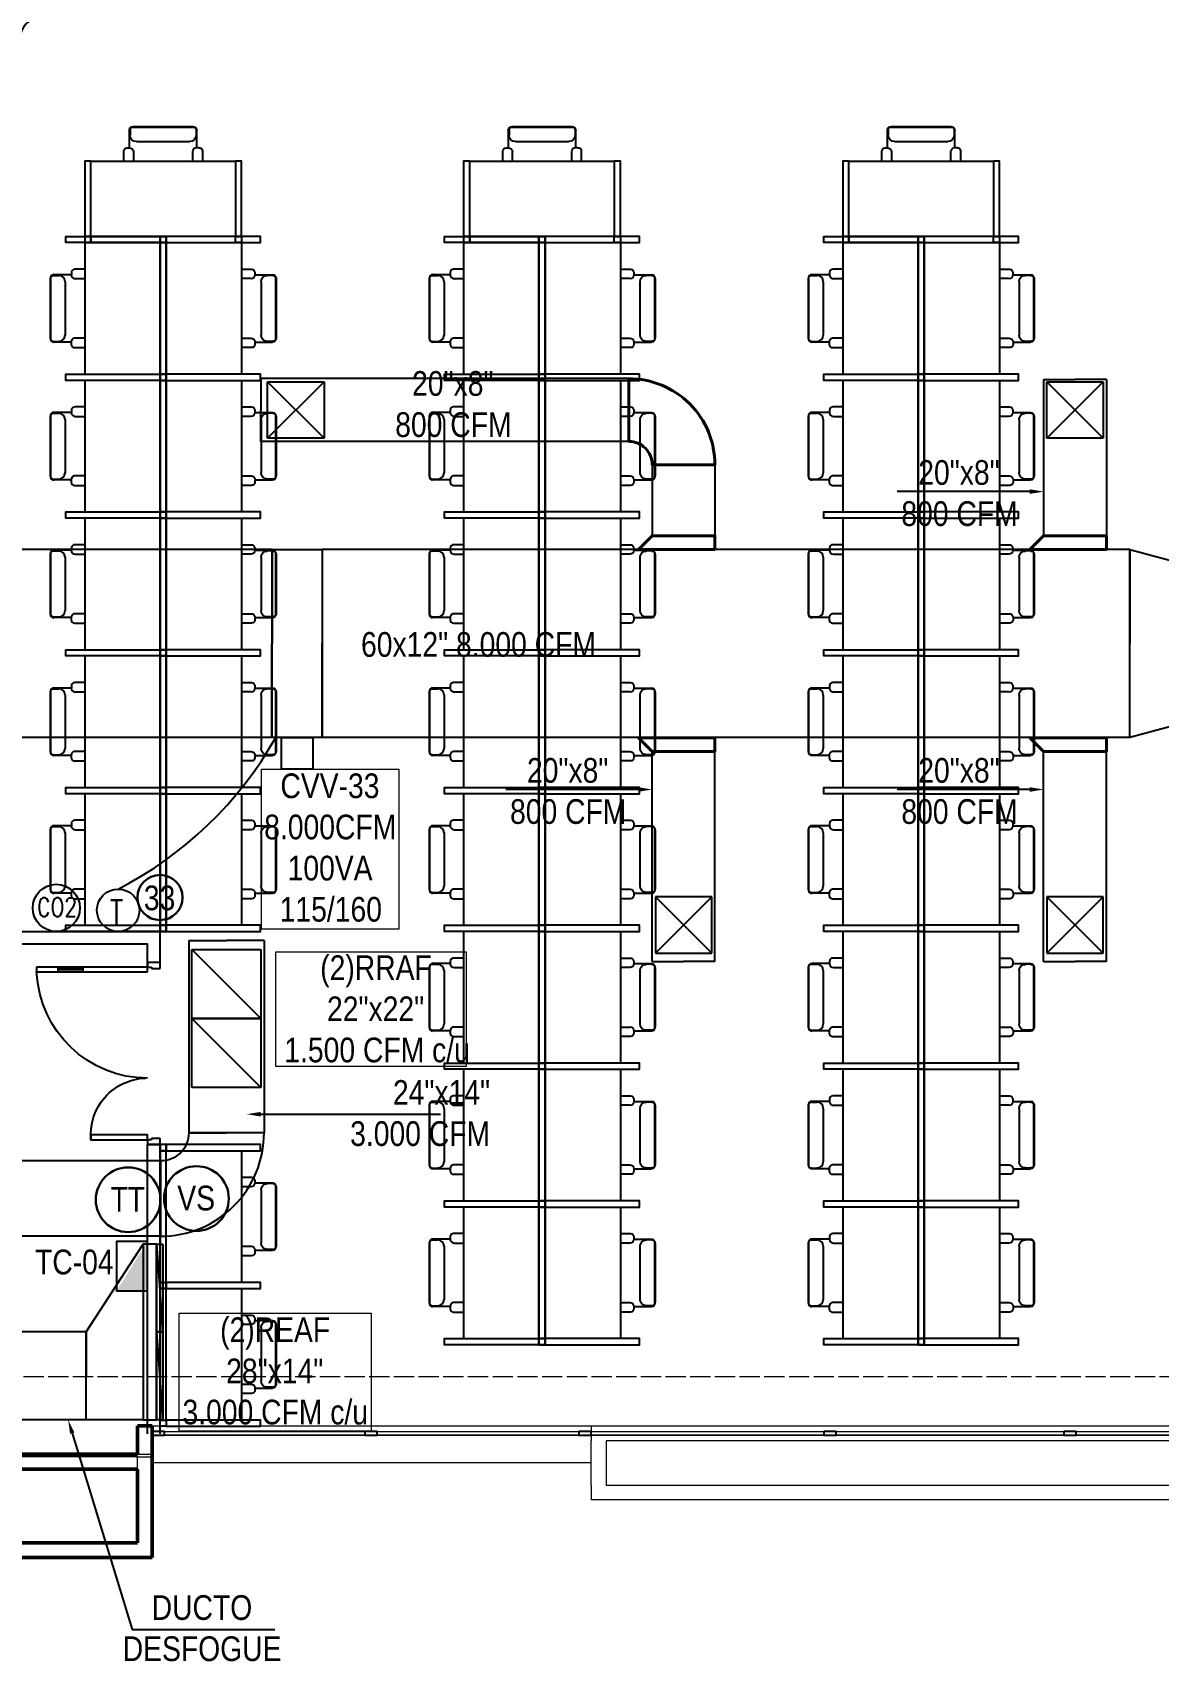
# Model space of a CAD drawing. Header units: inches. Extents: x -3 to 209, y -384 to 20.
# Drawn here: x 165.84 to 174.96, y -111.8 to -98.6 of the extents above; entities that cross this region are included whole.
import ezdxf
from ezdxf import colors
from ezdxf.entities.mleader import LeaderData, LeaderLine
from ezdxf.math import Vec2, Vec3

# ---------------------------------------------------------------- set-up
doc = ezdxf.new("R2010")
doc.units = ezdxf.units.IN
doc.header["$MEASUREMENT"] = 0
for name, pattern in [('Grid Line', [0.022225, 0.0127, -0.003175, 0.003175, -0.003175]), ('Grid Line 1_2_', [0.022225, 0.0127, -0.003175, 0.003175, -0.003175]), ('Hidden', [7.1438, 4.7625, -2.3813]), ('HIDDEN2', [0.1875, 0.125, -0.0625])]:
    doc.linetypes.add(name, pattern=pattern)
for name, color, linetype, lineweight in [('A-GLAZ-CURT', 253, 'Continuous', 9), ('A-GLAZ-CWMG', 253, 'Continuous', 9), ('BASE PLAN$0$A-ABOVE', 253, 'Continuous', 5), ('HVAC -Textos Equipos', 2, 'Continuous', 9), ('HVAC -Textos Rejillas', 2, 'Continuous', 9), ('HVAC -Textos Retorno', 2, 'Continuous', 9), ('HVAC -Textos Suministro', 7, 'Continuous', 9), ('HVAC Suministro', 5, 'Continuous', 40), ('S-GRID', 253, 'Continuous', 9), ('TUBO HVAC', 1, 'Continuous', 30)]:
    doc.layers.add(name, color=color, linetype=linetype, lineweight=lineweight)
for name, color, linetype in [('A-WALL', 253, 'Continuous'), ('BASE PLAN$0$FLOOR LAYOUT 14 Oct (x-ref)$0$20F-032408$0$XDOOR', 253, 'Continuous'), ('BASE PLAN$0$NBS-HEAVY', 253, 'Continuous'), ('BASE PLAN$0$NDS-DOORS', 253, 'Continuous'), ('BASE PLAN$0$WALL', 253, 'Continuous'), ('HVAC TEXTO CVV', 2, 'Continuous'), ('HVAC-Accesorios', 1, 'Continuous'), ('HVAC-Equipos', 3, 'Continuous'), ('HVAC-Extraccion', 114, 'Continuous'), ('HVAC-Rejillas', 2, 'HIDDEN2'), ('HVAC-Retorno', 20, 'Continuous'), ('HVAC-Suministro', 170, 'Continuous'), ('NFF-FURN', 253, 'Continuous')]:
    doc.layers.add(name, color=color, linetype=linetype)
doc.styles.add('Arial Narrow', font='ARIALN.TTF', dxfattribs={"height": 0.00295})
doc.styles.add('ROMANS', font='romans.shx', dxfattribs={"width": 0.8})
doc.styles.get("Standard").update_dxf_attribs({"font": 'arial.ttf'})

# ---------------------------------------------------------------- blocks, each defined once
blk = doc.blocks.new('ds')
at = {"linetype": 'ByBlock', "lineweight": -2}
for p, q in [((-0.0127, -0.0127), (0.0127, 0.0127)), ((-0.0127, 0.0127), (0.0127, -0.0127)), ((-0.0127, -0.0127), (-0.0127, 0.0127)), ((-0.0127, 0.0127), (0.0127, 0.0127)), ((0.0127, 0.0127), (0.0127, -0.0127)), ((0.0127, -0.0127), (-0.0127, -0.0127))]:
    blk.add_line(p, q, dxfattribs=at)
blk = doc.blocks.new('Termostato 1')
at = {"linetype": 'ByBlock', "lineweight": -2}
blk.add_circle((725.333, -473.718), 0.172, dxfattribs=at)
at = {"linetype": 'ByBlock', "lineweight": -2, "insert": (725.414, -473.651, -2.384), "char_height": 0.2, "width": 2.87595, "attachment_point": 1, "rotation": 270, "style": 'ROMANS'}
blk.add_mtext('T', dxfattribs=at)
blk = doc.blocks.new('rr')
at = {"linetype": 'ByBlock', "lineweight": -2}
for p, q in [((-0.0127, -0.0127), (0.0127, 0.0127)), ((-0.0127, -0.0127), (-0.0127, 0.0127)), ((-0.0127, 0.0127), (0.0127, 0.0127)), ((0.0127, 0.0127), (0.0127, -0.0127)), ((0.0127, -0.0127), (-0.0127, -0.0127))]:
    blk.add_line(p, q, dxfattribs=at)
blk = doc.blocks.new('CO2')
at = {"linetype": 'ByBlock', "lineweight": -2}
blk.add_circle((-74869.314, 50750.37), 0.191, dxfattribs=at)
at = {"linetype": 'ByBlock', "lineweight": -2, "insert": (-74869.469, 50750.451, -2.384), "char_height": 0.15, "width": 2.87595, "attachment_point": 1, "rotation": 0, "style": 'ROMANS'}
blk.add_mtext('CO2', dxfattribs=at)
blk = doc.blocks.new('*U69')
blk.add_lwpolyline([(-0.26, -0.0566), (-0.26, 0), (0, 0), (0.0566, -0.0566), (-0.26, -0.0566)])
blk = doc.blocks.new('BASE PLAN$0$Z$W@#371D3AC1')
at = {"layer": 'BASE PLAN$0$A-ABOVE', "linetype": 'ByBlock', "lineweight": -2}
blk.add_line((375, 58), (175, 58), dxfattribs=at)
blk.add_lwpolyline([(375, 78), (175, 78), (175, 38), (375, 38)], close=True, dxfattribs=at)
at = {"layer": 'BASE PLAN$0$FLOOR LAYOUT 14 Oct (x-ref)$0$20F-032408$0$XDOOR', "linetype": 'ByBlock', "lineweight": -2}
for p, q in [((900, 1438), (900, 1476)), ((900, 1476), (1000, 1476)), ((1000, 1476), (1000, 1426)), ((930, 1438), (890, 1438)), ((930, 1426), (930, 1438)), ((1000, 1426), (930, 1426)), ((0, 38), (0, 78)), ((0, 78), (900, 78)), ((900, 38), (0, 38)), ((890, 38), (930, 38)), ((900, 78), (900, 38)), ((900, 0), (900, 38)), ((930, 38), (930, 50)), ((930, 50), (1000, 50)), ((1000, 50), (1000, 0)), ((1000, 0), (900, 0))]:
    blk.add_line(p, q, dxfattribs=at)
blk.add_lwpolyline([(439, 1398), (439, 1438), (900, 1438), (900, 1398)], close=True, dxfattribs=at)
for centre, radius, start, end in [((900, 1398), 461, 175.0176, 267.6819), ((900, 38), 900, 90, 177.4527)]:
    blk.add_arc(centre, radius, start, end, dxfattribs=at)
at = {"layer": 'BASE PLAN$0$WALL', "linetype": 'ByBlock', "lineweight": -2}
for p, q in [((1000, 1476), (900, 1476)), ((1000, 0), (900, 0))]:
    blk.add_line(p, q, dxfattribs=at)
blk = doc.blocks.new('nci')
at = {"layer": 'NFF-FURN', "linetype": 'ByBlock', "lineweight": -2}
for p, q in [((717, -265), (635, -265)), ((635, -342), (712, -342)), ((744, -310), (744, -292)), ((744, -310), (886, -310)), ((793, -799), (793, -367)), ((889, -316), (844, -316)), ((911, -831), (911, -335)), ((915, -824), (915, -342)), ((711, -824), (635, -824)), ((635, -901), (716, -901)), ((743, -874), (743, -856)), ((743, -856), (886, -856)), ((889, -850), (844, -850))]:
    blk.add_line(p, q, dxfattribs=at)
for points in [[(-25, -50), (25, -50), (25, 0), (-25, 0)], [(25, -1116), (-25, -1116), (-25, -50), (25, -50)], [(25, -50), (25, -1116), (635, -1116), (635, -50)], [(-25, -1116), (25, -1116), (25, -1166), (-25, -1166)]]:
    blk.add_lwpolyline(points, close=True, dxfattribs=at)
for points in [[(25, 0), (789, 0), (789, -50), (25, -50), (25, 0)], [(25, -1116), (789, -1116), (789, -1166), (25, -1166), (25, -1116)]]:
    blk.add_lwpolyline(points, dxfattribs=at)
for centre, radius, start, end in [((712, -310), 32.3, 270, 0), ((717, -292), 26.9, 0, 90), ((844, -367), 50.8, 90, 180), ((886, -335), 25.4, 0, 90), ((889, -342), 25.4, 0, 90), ((711, -856), 32.3, 0, 90), ((716, -874), 26.9, 270, 0), ((844, -799), 50.8, 180, 270), ((886, -831), 25.4, 270, 0), ((889, -824), 25.4, 270, 0)]:
    blk.add_arc(centre, radius, start, end, dxfattribs=at)
blk = doc.blocks.new('tlws')
at = {"layer": 'NFF-FURN', "linetype": 'ByBlock', "lineweight": -2}
for p, q in [((-318, -610), (-318, -691)), ((-241, -686), (-241, -610)), ((241, -610), (241, -687)), ((318, -692), (318, -610)), ((-291, -718), (-273, -718)), ((-273, -718), (-273, -861)), ((-216, -768), (216, -768)), ((273, -719), (291, -719)), ((273, -719), (273, -861)), ((-267, -864), (-267, -819)), ((-248, -886), (248, -886)), ((-241, -890), (241, -890)), ((267, -864), (267, -819))]:
    blk.add_line(p, q, dxfattribs=at)
for points in [[(-585, 50), (-585, 0), (-635, 0), (-635, 50)], [(-585, 0), (-585, 50), (585, 50), (585, 0)], [(585, 0), (-585, 0), (-585, -610), (585, -610)], [(585, 50), (585, 0), (635, 0), (635, 50)]]:
    blk.add_lwpolyline(points, close=True, dxfattribs=at)
for points in [[(-585, 0), (-585, -610), (-635, -610), (-635, 0), (-585, 0)], [(635, 0), (635, -610), (585, -610), (585, 0), (635, 0)]]:
    blk.add_lwpolyline(points, dxfattribs=at)
for centre, radius, start, end in [((-291, -691), 26.9, 180, 270), ((-273, -686), 32.3, 270, 0), ((-216, -819), 50.8, 90, 180), ((216, -819), 50.8, 0, 90), ((273, -687), 32.3, 180, 270), ((291, -692), 26.9, 270, 0), ((-248, -861), 25.4, 180, 270), ((-241, -864), 25.4, 180, 270), ((241, -864), 25.4, 270, 0), ((248, -861), 25.4, 270, 0)]:
    blk.add_arc(centre, radius, start, end, dxfattribs=at)

msp = doc.modelspace()

# ---------------------------------------------------------------- hatches: boundary and pattern name
at = {"layer": 'HVAC-Equipos'}
h = msp.add_hatch(color=256, dxfattribs=at)
h.dxf.hatch_style = 1
h.paths.add_polyline_path([(166.771, -108.798), (166.771, -108.398), (166.521, -108.798)])

# ---------------------------------------------------------------- linework, layer by layer
at = {"layer": 'A-GLAZ-CURT', "lineweight": 18}
for p, q in [((168.532, -109.938), (166.91, -109.938)), ((166.91, -109.938), (166.91, -109.963)), ((166.91, -109.963), (168.532, -109.963)), ((168.532, -109.963), (168.532, -109.938)), ((170.265, -109.938), (168.632, -109.938)), ((168.632, -109.938), (168.632, -109.963)), ((168.632, -109.963), (170.265, -109.963)), ((170.265, -109.963), (170.265, -109.938)), ((172.249, -109.938), (170.365, -109.938)), ((170.365, -109.938), (170.365, -109.963)), ((170.365, -109.963), (172.249, -109.963)), ((172.249, -109.963), (172.249, -109.938)), ((174.192, -109.938), (172.349, -109.938)), ((172.349, -109.938), (172.349, -109.963)), ((172.349, -109.963), (174.192, -109.963)), ((174.192, -109.963), (174.192, -109.938)), ((176.136, -109.938), (174.292, -109.938)), ((174.292, -109.938), (174.292, -109.963)), ((174.292, -109.963), (176.136, -109.963))]:
    msp.add_line(p, q, dxfattribs=at)
at = {"layer": 'A-GLAZ-CWMG', "lineweight": 25, "extrusion": (0, 0, -1)}
for p, q in [((166.91, -109.936), (166.81, -109.936)), ((166.81, -109.936), (166.81, -109.966)), ((166.81, -109.966), (166.91, -109.966)), ((166.91, -109.966), (166.91, -109.936)), ((168.632, -109.936), (168.532, -109.936)), ((168.532, -109.936), (168.532, -109.966)), ((168.532, -109.966), (168.632, -109.966)), ((168.632, -109.966), (168.632, -109.936)), ((172.349, -109.936), (172.249, -109.936)), ((172.249, -109.936), (172.249, -109.966)), ((172.249, -109.966), (172.349, -109.966)), ((172.349, -109.966), (172.349, -109.936)), ((174.292, -109.936), (174.192, -109.936)), ((174.192, -109.936), (174.192, -109.966)), ((174.192, -109.966), (174.292, -109.966)), ((174.292, -109.966), (174.292, -109.936))]:
    msp.add_line(p, q, dxfattribs=at)
at = {"layer": 'A-GLAZ-CWMG'}
for p, q in [((166.91, -109.936), (168.532, -109.936)), ((166.91, -109.966), (168.532, -109.966)), ((168.632, -109.936), (170.265, -109.936)), ((168.632, -109.966), (170.265, -109.966)), ((170.365, -109.936), (172.249, -109.936)), ((170.365, -109.966), (172.249, -109.966)), ((172.349, -109.936), (174.192, -109.936)), ((172.349, -109.966), (174.192, -109.966)), ((174.292, -109.936), (176.136, -109.936)), ((174.292, -109.966), (176.136, -109.966))]:
    msp.add_line(p, q, dxfattribs=at)
at = {"layer": 'A-GLAZ-CWMG', "lineweight": 25}
for p, q in [((170.365, -109.936), (170.265, -109.936)), ((170.265, -109.936), (170.265, -109.966)), ((170.265, -109.966), (170.365, -109.966)), ((170.365, -109.966), (170.365, -109.936))]:
    msp.add_line(p, q, dxfattribs=at)
at = {"layer": 'A-WALL', "lineweight": 50}
for p, q in [((166.69, -109.891), (166.69, -110.121)), ((166.81, -109.891), (166.69, -109.891)), ((166.81, -110.121), (166.81, -109.891)), ((166.69, -110.121), (164.189, -110.121)), ((166.81, -110.141), (166.81, -110.121)), ((166.81, -110.141), (166.81, -110.121)), ((166.81, -110.957), (166.81, -110.141)), ((164.189, -110.241), (166.69, -110.241)), ((166.69, -110.241), (166.69, -110.837)), ((166.69, -110.837), (165.014, -110.837)), ((165.014, -110.957), (166.69, -110.957)), ((166.69, -110.957), (166.81, -110.957))]:
    msp.add_line(p, q, dxfattribs=at)
at = {"layer": 'A-WALL', "lineweight": 9}
for p, q in [((166.81, -109.891), (170.365, -109.891)), ((170.365, -109.891), (185.905, -109.891)), ((170.365, -109.891), (170.365, -109.936)), ((170.365, -109.966), (170.365, -110.011)), ((170.365, -110.371), (170.365, -110.011)), ((185.905, -110.011), (170.485, -110.011)), ((170.485, -110.011), (170.485, -110.371)), ((170.365, -110.191), (166.81, -110.191)), ((170.365, -110.371), (170.365, -110.491)), ((170.485, -110.371), (187.743, -110.371)), ((187.863, -110.491), (170.365, -110.491))]:
    msp.add_line(p, q, dxfattribs=at)
at = {"layer": 'A-WALL', "lineweight": 18}
for p, q in [((166.69, -110.141), (164.189, -110.141)), ((166.69, -110.121), (166.81, -110.121)), ((166.69, -110.241), (166.69, -110.141)), ((166.69, -110.141), (166.81, -110.141))]:
    msp.add_line(p, q, dxfattribs=at)
at = {"layer": 'BASE PLAN$0$NBS-HEAVY'}
for p, q in [((162.297, -105.886), (166.873, -105.886)), ((166.873, -106.186), (166.873, -105.886)), ((162.297, -105.986), (166.773, -105.986)), ((166.773, -106.214), (166.773, -105.986)), ((166.773, -109.956), (166.773, -107.612)), ((166.873, -109.956), (166.873, -107.612))]:
    msp.add_line(p, q, dxfattribs=at)
at = {"layer": 'HVAC -Textos Equipos', "color": 1}
msp.add_lwpolyline([(167.695, -104.571), (168.806, -104.571), (168.806, -105.867), (167.695, -105.867)], close=True, dxfattribs=at)
at = {"layer": 'HVAC -Textos Rejillas'}
for points in [[(169.353, -106.981), (167.81, -106.981), (167.81, -106.051), (169.353, -106.051)], [(168.582, -109.933), (167.029, -109.933), (167.029, -108.979), (168.582, -108.979)]]:
    msp.add_lwpolyline(points, close=True, dxfattribs=at)
at = {"layer": 'HVAC Suministro'}
msp.add_lwpolyline([(170.669, -101.916), (170.669, -101.408, -0.414214), (171.367, -102.106), (170.859, -102.106, 0.414214)], format="xyb", close=True, dxfattribs=at)
at = {"layer": 'HVAC-Accesorios', "color": 1, "linetype": 'Hidden'}
msp.add_arc((165.119, -102.793), 3.092, 297.2158, 330.4948, dxfattribs=at)
at = {"layer": 'HVAC-Equipos'}
for points in [[(167.78, -102.792), (168.187, -102.792), (168.186, -104.316), (167.779, -104.316)], [(167.856, -104.316), (168.11, -104.316), (168.11, -104.57), (167.856, -104.57)], [(166.771, -108.798), (166.771, -108.398), (166.521, -108.398), (166.521, -108.798)]]:
    msp.add_lwpolyline(points, close=True, dxfattribs=at)
at = {"layer": 'HVAC-Extraccion'}
for p, q in [((166.276, -109.129), (162.86, -109.13)), ((166.276, -109.129), (166.276, -109.485)), ((166.276, -109.841), (166.276, -109.485)), ((166.276, -109.841), (162.86, -109.841))]:
    msp.add_line(p, q, dxfattribs=at)
for points in [[(166.736, -109.841), (166.276, -109.841), (166.276, -109.129), (166.736, -108.418)], [(166.736, -109.841), (166.846, -109.841), (166.846, -108.418), (166.736, -108.418)]]:
    msp.add_lwpolyline(points, close=True, dxfattribs=at)
at = {"layer": 'HVAC-Retorno'}
for p, q in [((167.107, -105.958), (167.106, -107.516)), ((167.107, -105.958), (167.412, -105.958)), ((167.717, -105.958), (167.412, -105.958)), ((167.717, -105.958), (167.716, -107.517)), ((167.106, -107.516), (167.411, -107.517)), ((167.716, -107.517), (167.411, -107.517)), ((166.877, -107.745), (165.396, -107.745)), ((166.877, -107.745), (166.878, -108.05)), ((166.878, -108.355), (166.878, -108.05)), ((166.878, -108.355), (165.396, -108.355))]:
    msp.add_line(p, q, dxfattribs=at)
msp.add_lwpolyline([(166.878, -107.745), (166.878, -108.355, 0.414214), (167.716, -107.517), (167.106, -107.517, -0.414214)], format="xyb", close=True, dxfattribs=at)
at = {"layer": 'HVAC-Suministro'}
for p, q in [((170.669, -101.408), (167.69, -101.408)), ((167.69, -101.408), (167.69, -101.662)), ((170.669, -101.408), (170.669, -101.662)), ((174.029, -101.415), (174.283, -101.415)), ((174.029, -101.415), (174.029, -102.681)), ((174.537, -101.415), (174.283, -101.415)), ((174.537, -101.415), (174.537, -102.681)), ((167.69, -101.916), (167.69, -101.662)), ((170.669, -101.916), (170.669, -101.662)), ((170.669, -101.916), (167.69, -101.916)), ((170.859, -102.106), (171.113, -102.106)), ((170.859, -102.106), (170.859, -102.681)), ((171.367, -102.106), (171.113, -102.106)), ((171.367, -102.106), (171.367, -102.681)), ((170.859, -102.681), (171.113, -102.681)), ((171.367, -102.681), (171.113, -102.681)), ((174.029, -102.681), (174.283, -102.681)), ((174.537, -102.681), (174.283, -102.681)), ((167.78, -102.792), (164.713, -102.792)), ((167.78, -102.792), (167.78, -103.554)), ((174.726, -102.792), (168.186, -102.792)), ((168.186, -102.792), (168.186, -103.554)), ((174.726, -102.792), (174.726, -103.554)), ((167.78, -104.316), (167.78, -103.554)), ((168.186, -104.316), (168.186, -103.554)), ((174.726, -104.316), (174.726, -103.554)), ((167.78, -104.316), (164.713, -104.316)), ((174.726, -104.316), (168.186, -104.316)), ((170.859, -106.129), (170.859, -104.427)), ((170.859, -104.427), (171.113, -104.427)), ((171.367, -104.427), (171.113, -104.427)), ((171.367, -106.129), (171.367, -104.427)), ((174.029, -106.129), (174.029, -104.427)), ((174.029, -104.427), (174.283, -104.427)), ((174.537, -104.427), (174.283, -104.427)), ((174.537, -106.129), (174.537, -104.427)), ((170.859, -106.129), (171.113, -106.129)), ((171.367, -106.129), (171.113, -106.129)), ((174.029, -106.129), (174.283, -106.129)), ((174.537, -106.129), (174.283, -106.129))]:
    msp.add_line(p, q, dxfattribs=at)
msp.add_lwpolyline([(165.442, -98.237, -0.213153), (165.91, -98.028), (165.91, -98.485, 0.414214), (165.738, -98.657), (165.738, -98.702), (165.18, -98.702), (165.18, -98.612, 0.414214), (165.027, -98.46), (165.027, -98.053, -0.212012)], format="xyb", close=True, dxfattribs=at)
msp.add_lwpolyline([(174.726, -102.792), (175.671, -103.046), (175.671, -104.062), (174.726, -104.316)], close=True, dxfattribs=at)
at = {"layer": 'S-GRID', "linetype": 'Grid Line'}
for p, q in [((117.624, -109.491), (200.283, -109.491)), ((123.567, -109.491), (190.878, -109.491))]:
    msp.add_line(p, q, dxfattribs=at)
at = {"layer": 'S-GRID', "linetype": 'Grid Line 1_2_'}
msp.add_line((118.631, -109.491), (201.813, -109.491), dxfattribs=at)
msp.add_line((118.631, -109.491), (201.813, -109.491), dxfattribs=at)
at = {"layer": 'TUBO HVAC'}
for centre, radius in [((166.873, -105.611), 0.183), ((167.168, -108.049), 0.262), ((166.615, -108.059), 0.262)]:
    msp.add_circle(centre, radius, dxfattribs=at)

# ---------------------------------------------------------------- block references
at = {"layer": 'BASE PLAN$0$NDS-DOORS', "xscale": -0.0009999999999852297, "yscale": 0.0009999999999852297, "zscale": 0.0009999999999852297, "rotation": 180}
msp.add_blockref('BASE PLAN$0$Z$W@#371D3AC1', (165.873, -106.136), dxfattribs=at)
at = {"layer": 'HVAC Suministro', "yscale": 1.953866694221574, "zscale": 1.953866694221574}
for p, xscale, rotation in [((170.859, -102.681), -1.953866694221574, 1.681918604390376e-08), ((174.029, -102.681), -1.953866694221574, 1.681918604390376e-08), ((170.859, -104.427), 1.953866694221574, 179.9999999831808), ((174.029, -104.427), 1.953866694221574, 179.9999999831808)]:
    msp.add_blockref('*U69', p, dxfattribs=dict(at, xscale=xscale, rotation=rotation))
at = {"layer": 'HVAC-Equipos'}
msp.add_blockref('CO2', (75035.347, -50856.065), dxfattribs=at)
at = {"layer": 'HVAC-Equipos', "rotation": 90.00000000172517}
msp.add_blockref('Termostato 1', (-307.184, -831.047), dxfattribs=at)
at = {"layer": 'HVAC-Rejillas', "zscale": 12}
for name, p, xscale, yscale, rotation in [('ds', (167.973, -101.662), 18, 18, 180), ('ds', (174.283, -101.662), 18, 18, 180), ('rr', (167.411, -106.312), 22, 22, 270), ('rr', (167.411, -106.871), 22, 22, 270), ('rr', (166.871, -108.774), 28, 2, 270), ('rr', (166.871, -109.485), 28, 2, 270)]:
    msp.add_blockref(name, p, dxfattribs=dict(at, xscale=xscale, yscale=yscale, rotation=rotation))
at = {"layer": 'HVAC-Rejillas', "xscale": -18, "yscale": 18, "zscale": 12}
for p in [(171.113, -105.833), (174.283, -105.833)]:
    msp.add_blockref('ds', p, dxfattribs=at)
at = {"layer": 'NFF-FURN', "yscale": 0.0009999999999852297, "zscale": 0.0009999999999852297, "rotation": 180}
for name, p, xscale in [('tlws', (166.898, -100.256), -0.0009999999999852297), ('tlws', (169.967, -100.256), -0.0009999999999852297), ('tlws', (173.037, -100.256), -0.0009999999999852297), ('nci', (166.898, -101.422), 0.0009999999999852297), ('nci', (166.898, -101.422), -0.0009999999999852297), ('nci', (169.967, -101.422), 0.0009999999999852297), ('nci', (169.967, -101.422), -0.0009999999999852297), ('nci', (173.037, -101.422), 0.0009999999999852297), ('nci', (173.037, -101.422), -0.0009999999999852297), ('nci', (166.898, -102.538), 0.0009999999999852297), ('nci', (166.898, -102.538), -0.0009999999999852297), ('nci', (169.967, -102.538), 0.0009999999999852297), ('nci', (169.967, -102.538), -0.0009999999999852297), ('nci', (173.037, -102.538), 0.0009999999999852297), ('nci', (173.037, -102.538), -0.0009999999999852297), ('nci', (166.898, -103.654), 0.0009999999999852297), ('nci', (166.898, -103.654), -0.0009999999999852297), ('nci', (169.967, -103.654), 0.0009999999999852297), ('nci', (169.967, -103.654), -0.0009999999999852297), ('nci', (173.037, -103.654), 0.0009999999999852297), ('nci', (173.037, -103.654), -0.0009999999999852297), ('nci', (166.898, -104.77), 0.0009999999999852297), ('nci', (166.898, -104.77), -0.0009999999999852297), ('nci', (169.967, -104.77), 0.0009999999999852297), ('nci', (169.967, -104.77), -0.0009999999999852297), ('nci', (173.037, -104.77), 0.0009999999999852297), ('nci', (173.037, -104.77), -0.0009999999999852297), ('nci', (166.898, -105.886), 0.0009999999999852297), ('nci', (166.898, -105.886), -0.0009999999999852297), ('nci', (169.967, -105.886), 0.0009999999999852297), ('nci', (169.967, -105.886), -0.0009999999999852297), ('nci', (173.037, -105.886), 0.0009999999999852297), ('nci', (173.037, -105.886), -0.0009999999999852297), ('nci', (169.967, -107.002), 0.0009999999999852297), ('nci', (169.967, -107.002), -0.0009999999999852297), ('nci', (173.037, -107.002), 0.0009999999999852297), ('nci', (173.037, -107.002), -0.0009999999999852297), ('nci', (169.967, -108.118), 0.0009999999999852297), ('nci', (169.967, -108.118), -0.0009999999999852297), ('nci', (173.037, -108.118), 0.0009999999999852297), ('nci', (173.037, -108.118), -0.0009999999999852297), ('nci', (166.898, -108.778), -0.0009999999999852297), ('nci', (169.967, -109.234), 0.0009999999999852297), ('nci', (169.967, -109.234), -0.0009999999999852297), ('nci', (173.037, -109.234), 0.0009999999999852297), ('nci', (173.037, -109.234), -0.0009999999999852297), ('nci', (166.898, -109.894), -0.0009999999999852297)]:
    msp.add_blockref(name, p, dxfattribs=dict(at, xscale=xscale))

# ---------------------------------------------------------------- texts
at = {"layer": 'HVAC -Textos Equipos', "color": 1, "insert": (167.421, -104.606), "char_height": 0.2, "width": 1.6348, "attachment_point": 1, "style": 'Arial Narrow'}
msp.add_mtext('\\pi0.42729;CVV-33\\P\\pi0.29578;8.000CFM\\P\\pi0.48548;100VA\\P\\pi0.42122;115/160', dxfattribs=at)
at = {"layer": 'HVAC -Textos Rejillas', "char_height": 0.2, "width": 1.6348, "attachment_point": 1, "style": 'Arial Narrow'}
for s, insert in [('\\pi0.37763;(2)RRAF\\P\\pi0.43255;22"x22"\\P\\pi0.086706;1.500 CFM c/u', (167.793, -106.079)), ('TC-04', (165.861, -108.463)), ('\\pi0.38391;(2)REAF\\P\\pi0.43255;28"x14"\\P\\pi0.078998;3.000 CFM c/u', (166.976, -109.012)), ('\\pi0.42375;DUCTO \\P\\pi0.1893;DESFOGUE ', (166.382, -111.262))]:
    msp.add_mtext(s, dxfattribs=dict(at, insert=insert))
at = {"layer": 'HVAC -Textos Retorno', "insert": (169.546, -107.09), "char_height": 0.2, "width": 2.02741, "attachment_point": 3, "style": 'Arial Narrow'}
msp.add_mtext('24"x14" \\P3.000 CFM', dxfattribs=at)
at = {"layer": 'HVAC -Textos Suministro', "char_height": 0.2, "attachment_point": 1, "style": 'Arial Narrow'}
for s, insert, width in [('\\pi0.69256;20"x8" \\P\\pi0.55579;800 CFM', (168.222, -101.347), 2.02741), ('\\pi0.69256;20"x8" \\P\\pi0.55579;800 CFM', (172.321, -102.068), 2.02741), ('60x12" 8.000 CFM', (168.501, -103.461), 2.11884), ('\\pi0.69256;20"x8" \\P\\pi0.55579;800 CFM', (169.152, -104.481), 2.02741), ('\\pi0.69256;20"x8" \\P\\pi0.55579;800 CFM', (172.321, -104.481), 2.02741)]:
    msp.add_mtext(s, dxfattribs=dict(at, insert=insert, width=width))
at = {"layer": 'HVAC TEXTO CVV', "color": 1, "char_height": 0.2, "width": 1.6348, "attachment_point": 1, "style": 'Arial Narrow'}
for s, insert in [('\\pi0.70001;33', (166.042, -105.514)), ('\\pi0.68241;TT', (165.79, -107.955)), ('\\pi0.67109;VS', (166.342, -107.945))]:
    msp.add_mtext(s, dxfattribs=dict(at, insert=insert))

# ---------------------------------------------------------------- leaders
at = {"layer": 'HVAC -Textos Rejillas'}
ml = msp.add_multileader_mtext('Standard', dxfattribs=at)
ml.set_content('', color=256)
ml.set_leader_properties()
ml.build(insert=Vec2(0, 0))
ml.multileader.update_dxf_attribs({"dogleg_length": 0.36, "arrow_head_size": 0.113})
ctx = ml.context
ctx.base_point, ctx.char_height, ctx.arrow_head_size, ctx.landing_gap_size, ctx.plane_origin, ctx.plane_x_axis, ctx.plane_y_axis = Vec3(169.258, -107.366), 0.113, 0.113, 0.0564, Vec3(173.897, -107.852), Vec3(-1, 0), Vec3(0, -1)
ctx.text_align_type = 2
notes = []
notes.append((ctx, [(1, (1, 1, 0), (167.99, -107.366), (1, 0), 1.155, [(0, [(167.576, -107.366)], 0, [])])]))
ctx.mtext.insert, ctx.mtext.text_direction, ctx.mtext.rotation, ctx.mtext.alignment, ctx.mtext.flow_direction = Vec3(169.201, -107.422), Vec3(-1, 0), 3.141593, 3, 5
ml = msp.add_multileader_mtext('Standard', dxfattribs=at)
ml.set_content('', color=256)
ml.set_leader_properties()
ml.build(insert=Vec2(0, 0))
ml.multileader.update_dxf_attribs({"dogleg_length": 0.36, "arrow_head_size": 0.113})
ctx = ml.context
ctx.base_point, ctx.char_height, ctx.arrow_head_size, ctx.landing_gap_size, ctx.plane_origin, ctx.plane_x_axis, ctx.plane_y_axis = Vec3(167.916, -111.541), 0.113, 0.113, 0.0564, Vec3(172.555, -112.028), Vec3(-1, 0), Vec3(0, -1)
ctx.text_align_type = 2
notes.append((ctx, [(1, (1, 1, 0), (166.648, -111.541), (1, 0), 1.155, [(0, [(166.129, -109.841)], 0, [])])]))
ctx.mtext.insert, ctx.mtext.text_direction, ctx.mtext.rotation, ctx.mtext.alignment, ctx.mtext.flow_direction = Vec3(167.859, -111.597), Vec3(-1, 0), 3.141593, 3, 5
at = {"layer": 'HVAC -Textos Suministro'}
ml = msp.add_multileader_mtext('Standard', dxfattribs=at)
ml.set_content('', color=256)
ml.set_leader_properties()
ml.build(insert=Vec2(0, 0))
ml.multileader.update_dxf_attribs({"dogleg_length": 0.36, "arrow_head_size": 0.113})
ctx = ml.context
ctx.base_point, ctx.char_height, ctx.arrow_head_size, ctx.landing_gap_size, ctx.plane_origin, ctx.plane_x_axis, ctx.plane_y_axis = Vec3(172.843, -102.323), 0.113, 0.113, 0.0564, Vec3(168.546, -101.824), Vec3(-1, 0), Vec3(0, -1)
notes.append((ctx, [(1, (1, 1, 0), (173.057, -102.323), (-1, 0), 0.214, [(0, [(174.029, -102.323)], 0, [])])]))
ctx.mtext.insert, ctx.mtext.text_direction, ctx.mtext.rotation, ctx.mtext.flow_direction = Vec3(172.786, -102.379), Vec3(-1, 0), 3.141593, 5
ml = msp.add_multileader_mtext('Standard', dxfattribs=at)
ml.set_content('', color=256)
ml.set_leader_properties()
ml.build(insert=Vec2(0, 0))
ml.multileader.update_dxf_attribs({"dogleg_length": 0.36, "arrow_head_size": 0.113})
ctx = ml.context
ctx.base_point, ctx.char_height, ctx.arrow_head_size, ctx.landing_gap_size, ctx.plane_origin, ctx.plane_x_axis, ctx.plane_y_axis = Vec3(169.674, -104.736), 0.113, 0.113, 0.0564, Vec3(165.377, -104.238), Vec3(-1, 0), Vec3(0, -1)
notes.append((ctx, [(1, (1, 1, 0), (169.887, -104.736), (-1, 0), 0.214, [(0, [(170.859, -104.736)], 0, [])])]))
ctx.mtext.insert, ctx.mtext.text_direction, ctx.mtext.rotation, ctx.mtext.flow_direction = Vec3(169.617, -104.793), Vec3(-1, 0), 3.141593, 5
ml = msp.add_multileader_mtext('Standard', dxfattribs=at)
ml.set_content('', color=256)
ml.set_leader_properties()
ml.build(insert=Vec2(0, 0))
ml.multileader.update_dxf_attribs({"dogleg_length": 0.36, "arrow_head_size": 0.113})
ctx = ml.context
ctx.base_point, ctx.char_height, ctx.arrow_head_size, ctx.landing_gap_size, ctx.plane_origin, ctx.plane_x_axis, ctx.plane_y_axis = Vec3(172.843, -104.736), 0.113, 0.113, 0.0564, Vec3(168.546, -104.238), Vec3(-1, 0), Vec3(0, -1)
notes.append((ctx, [(1, (1, 1, 0), (173.057, -104.736), (-1, 0), 0.214, [(0, [(174.029, -104.736)], 0, [])])]))
ctx.mtext.insert, ctx.mtext.text_direction, ctx.mtext.rotation, ctx.mtext.flow_direction = Vec3(172.786, -104.793), Vec3(-1, 0), 3.141593, 5
for ctx, leaders in notes:
    for number, flags, end, landing, length, lines in leaders:
        leader = LeaderData()
        leader.index, (leader.has_last_leader_line, leader.has_dogleg_vector, leader.attachment_direction) = number, flags
        leader.last_leader_point, leader.dogleg_vector, leader.dogleg_length = Vec3(end), Vec3(landing), length
        for number, points, colour, breaks in lines:
            line = LeaderLine()
            line.index, line.vertices, line.color, line.breaks = number, Vec3.list(points), colors.encode_raw_color(colour), breaks
            leader.lines.append(line)
        ctx.leaders.append(leader)

doc.saveas('drawing.dxf')
